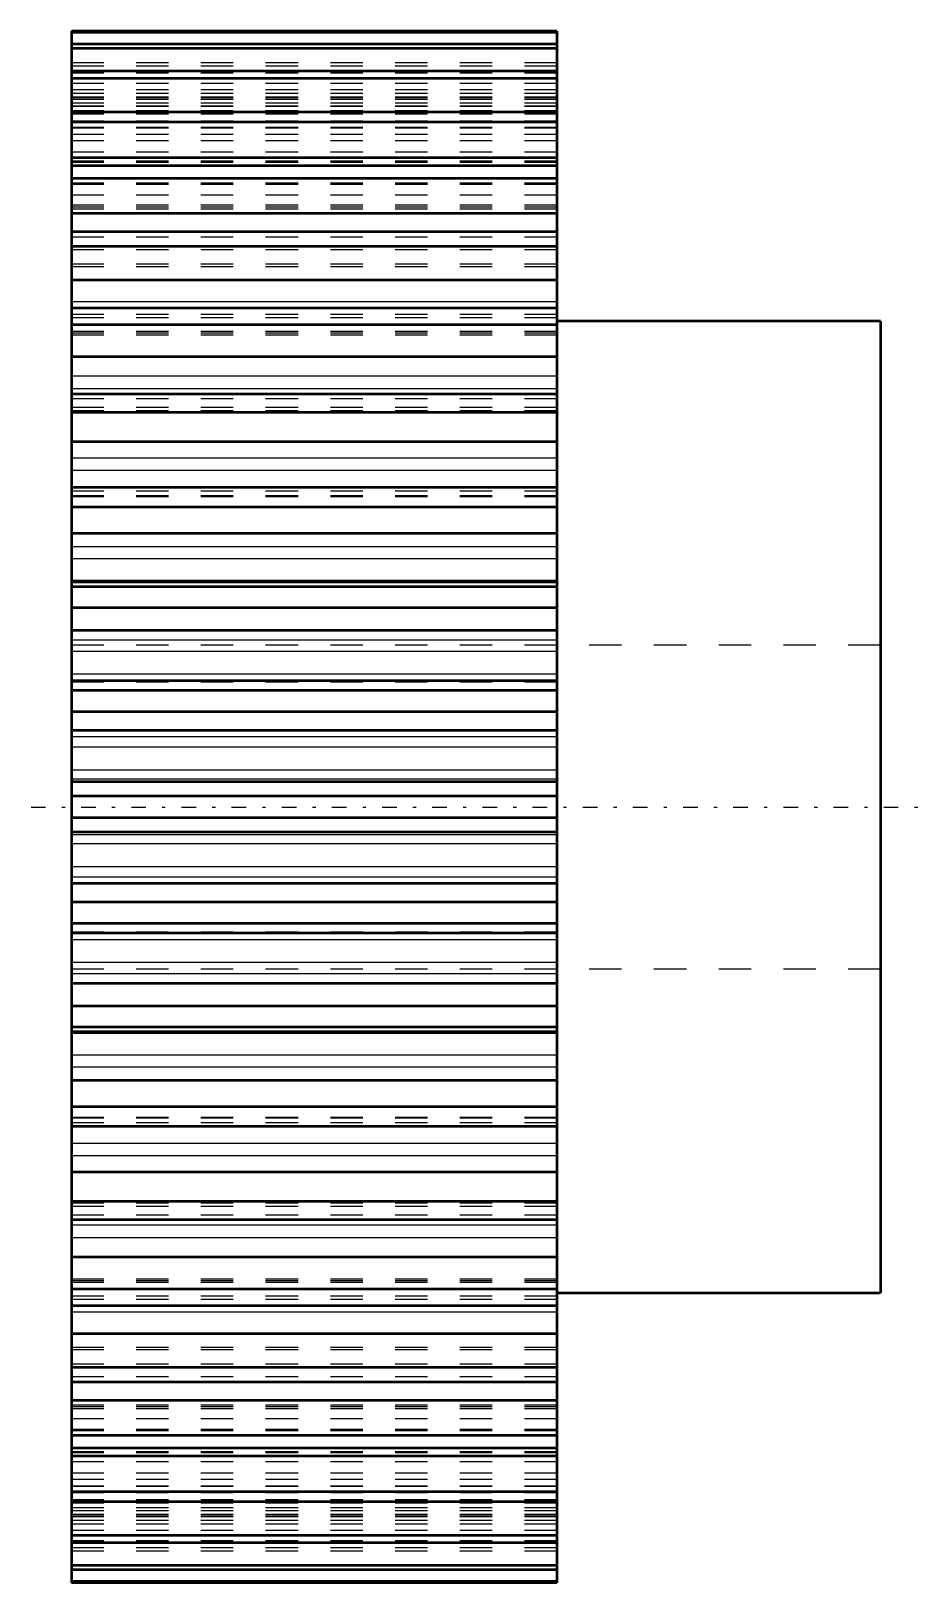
# Model space of a CAD drawing. Header units: millimetres. Extents: x -1.2 to 26.2, y -24 to 24.
import ezdxf

# ---------------------------------------------------------------- set-up
doc = ezdxf.new("R2010")
doc.units = ezdxf.units.MM
doc.linetypes.add('Center', pattern=[1.5, 0.45, -0.5, 0.05, -0.5])
doc.linetypes.add('Dashed', pattern=[2, 1, -1])
for name, color, linetype, lineweight in [('AM_0', 7, 'Continuous', 50), ('AM_4', 3, 'Continuous', 25), ('AM_7', 7, 'Center', 25), ('AM_9', 6, 'Dashed', 25)]:
    doc.layers.add(name, color=color, linetype=linetype, lineweight=lineweight)

msp = doc.modelspace()

# ---------------------------------------------------------------- linework, layer by layer
at = {"layer": 'AM_0'}
for p, q in [((15, 23.964), (0, 23.964)), ((0, 23.964), (0, -23.964)), ((15, 23.964), (15, -23.964)), ((15, 23.919), (0, 23.919)), ((15, 23.564), (0, 23.564)), ((15, 23.428), (0, 23.428)), ((15, 22.724), (0, 22.724)), ((15, 22.5), (0, 22.5)), ((15, 21.461), (0, 21.461)), ((15, 21.154), (0, 21.154)), ((15, 20.053), (0, 20.053)), ((15, 19.798), (0, 19.798)), ((15, 19.413), (0, 19.413)), ((15, 18.333), (0, 18.333)), ((15, 17.766), (0, 17.766)), ((15, 17.311), (0, 17.311)), ((15, 16.271), (0, 16.271)), ((15, 15.403), (0, 15.403)), ((15, 14.886), (0, 14.886)), ((25, 15), (15, 15)), ((25, 15), (25, -15)), ((15, 13.906), (0, 13.906)), ((15, 12.754), (0, 12.754)), ((15, 12.184), (0, 12.184)), ((15, 11.281), (0, 11.281)), ((15, 9.869), (0, 9.869)), ((15, 9.867), (0, 9.867)), ((15, 9.255), (0, 9.255)), ((15, 8.447), (0, 8.447)), ((15, 6.948), (0, 6.948)), ((15, 6.796), (0, 6.796)), ((15, 6.153), (0, 6.153)), ((15, 5.456), (0, 5.456)), ((15, 3.898), (0, 3.898)), ((15, 3.598), (0, 3.598)), ((15, 2.937), (0, 2.937)), ((15, 2.362), (0, 2.362)), ((15, 0.775), (0, 0.775)), ((15, 0.334), (0, 0.334)), ((15, -0.334), (0, -0.334)), ((15, -0.775), (0, -0.775)), ((15, -2.362), (0, -2.362)), ((15, -2.937), (0, -2.937)), ((15, -3.598), (0, -3.598)), ((15, -3.898), (0, -3.898)), ((15, -5.456), (0, -5.456)), ((15, -6.153), (0, -6.153)), ((15, -6.796), (0, -6.796)), ((15, -6.948), (0, -6.948)), ((15, -8.447), (0, -8.447)), ((15, -9.255), (0, -9.255)), ((15, -9.867), (0, -9.867)), ((15, -9.869), (0, -9.869)), ((15, -11.281), (0, -11.281)), ((15, -12.184), (0, -12.184)), ((15, -12.754), (0, -12.754)), ((15, -13.906), (0, -13.906)), ((15, -14.886), (0, -14.886)), ((15, -15), (25, -15)), ((15, -15.403), (0, -15.403)), ((15, -16.271), (0, -16.271)), ((15, -17.311), (0, -17.311)), ((15, -17.766), (0, -17.766)), ((15, -18.333), (0, -18.333)), ((15, -19.413), (0, -19.413)), ((15, -19.798), (0, -19.798)), ((15, -20.053), (0, -20.053)), ((15, -21.154), (0, -21.154)), ((15, -21.461), (0, -21.461)), ((15, -22.5), (0, -22.5)), ((15, -22.724), (0, -22.724)), ((15, -23.428), (0, -23.428)), ((15, -23.564), (0, -23.564)), ((15, -23.919), (0, -23.919)), ((15, -23.964), (0, -23.964))]:
    msp.add_line(p, q, dxfattribs=at)
at = {"layer": 'AM_4'}
for p, q in [((15, 15.598), (0, 15.598)), ((15, 13.31), (0, 13.31)), ((15, 12.919), (0, 12.919)), ((15, 10.774), (0, 10.774)), ((15, 10.391), (0, 10.391)), ((15, 8.037), (0, 8.037)), ((15, 7.669), (0, 7.669)), ((15, 6.997), (0, 6.997)), ((15, 5.15), (0, 5.15)), ((15, 4.804), (0, 4.804)), ((15, 4.106), (0, 4.106)), ((15, 2.168), (0, 2.168)), ((15, 1.85), (0, 1.85)), ((15, 1.138), (0, 1.138)), ((15, 0.855), (0, 0.855)), ((15, -0.855), (0, -0.855)), ((15, -1.138), (0, -1.138)), ((15, -1.85), (0, -1.85)), ((15, -2.168), (0, -2.168)), ((15, -4.106), (0, -4.106)), ((15, -4.804), (0, -4.804)), ((15, -5.15), (0, -5.15)), ((15, -6.997), (0, -6.997)), ((15, -7.669), (0, -7.669)), ((15, -8.037), (0, -8.037)), ((15, -10.391), (0, -10.391)), ((15, -10.774), (0, -10.774)), ((15, -12.919), (0, -12.919)), ((15, -13.31), (0, -13.31)), ((15, -15.598), (0, -15.598))]:
    msp.add_line(p, q, dxfattribs=at)
at = {"layer": 'AM_7'}
msp.add_line((-1.25, 0), (26.25, 0), dxfattribs=at)
at = {"layer": 'AM_9'}
for p, q in [((15, 22.986), (0, 22.986)), ((15, 22.88), (0, 22.88)), ((15, 22.664), (0, 22.664)), ((15, 22.348), (0, 22.348)), ((15, 22.148), (0, 22.148)), ((15, 22.032), (0, 22.032)), ((15, 21.919), (0, 21.919)), ((15, 21.9), (0, 21.9)), ((15, 21.897), (0, 21.897)), ((15, 21.853), (0, 21.853)), ((15, 21.742), (0, 21.742)), ((15, 21.645), (0, 21.645)), ((0, 21.641), (15, 21.641)), ((15, 21.504), (0, 21.504)), ((15, 21.4), (0, 21.4)), ((15, 21.181), (0, 21.181)), ((15, 21.15), (0, 21.15)), ((15, 20.989), (0, 20.989)), ((0, 20.976), (15, 20.976)), ((15, 20.766), (0, 20.766)), ((15, 20.577), (0, 20.577)), ((15, 20.226), (0, 20.226)), ((15, 20.053), (0, 20.053)), ((15, 19.942), (0, 19.942)), ((0, 19.915), (15, 19.915)), ((15, 19.266), (0, 19.266)), ((15, 19.227), (0, 19.227)), ((15, 18.895), (0, 18.895)), ((15, 18.582), (0, 18.582)), ((15, 18.524), (0, 18.524)), ((0, 18.478), (15, 18.478)), ((15, 17.596), (0, 17.596)), ((15, 17.329), (0, 17.329)), ((15, 17.211), (0, 17.211)), ((15, 16.766), (0, 16.766)), ((15, 16.761), (0, 16.761)), ((0, 16.69), (15, 16.69)), ((15, 15.207), (0, 15.207)), ((15, 15.108), (0, 15.108)), ((15, 14.685), (0, 14.685)), ((15, 14.637), (0, 14.637)), ((0, 14.586), (15, 14.586)), ((15, 12.606), (0, 12.606)), ((15, 12.336), (0, 12.336)), ((15, 12.235), (0, 12.235)), ((0, 12.205), (15, 12.205)), ((15, 9.757), (0, 9.757)), ((15, 9.606), (0, 9.606)), ((0, 9.591), (15, 9.591)), ((15, 6.797), (0, 6.797)), ((0, 6.793), (15, 6.793)), ((25, 5), (0, 5)), ((15, 3.862), (0, 3.862)), ((0, 3.862), (15, 3.862)), ((15, -3.862), (0, -3.862)), ((15, -3.862), (0, -3.862)), ((0, -5), (25, -5)), ((15, -6.793), (0, -6.793)), ((15, -6.797), (0, -6.797)), ((15, -9.591), (0, -9.591)), ((15, -9.606), (0, -9.606)), ((15, -9.757), (0, -9.757)), ((15, -12.205), (0, -12.205)), ((15, -12.235), (0, -12.235)), ((15, -12.336), (0, -12.336)), ((15, -12.606), (0, -12.606)), ((15, -14.586), (0, -14.586)), ((15, -14.637), (0, -14.637)), ((15, -14.685), (0, -14.685)), ((15, -15.108), (0, -15.108)), ((15, -15.207), (0, -15.207)), ((15, -16.69), (0, -16.69)), ((15, -16.761), (0, -16.761)), ((15, -16.766), (0, -16.766)), ((15, -17.211), (0, -17.211)), ((15, -17.329), (0, -17.329)), ((15, -17.596), (0, -17.596)), ((15, -18.478), (0, -18.478)), ((15, -18.524), (0, -18.524)), ((15, -18.582), (0, -18.582)), ((15, -18.895), (0, -18.895)), ((15, -19.227), (0, -19.227)), ((15, -19.266), (0, -19.266)), ((15, -19.915), (0, -19.915)), ((15, -19.942), (0, -19.942)), ((15, -20.053), (0, -20.053)), ((15, -20.226), (0, -20.226)), ((15, -20.577), (0, -20.577)), ((15, -20.766), (0, -20.766)), ((15, -20.976), (0, -20.976)), ((15, -20.989), (0, -20.989)), ((15, -21.15), (0, -21.15)), ((15, -21.181), (0, -21.181)), ((15, -21.4), (0, -21.4)), ((15, -21.504), (0, -21.504)), ((15, -21.641), (0, -21.641)), ((15, -21.645), (0, -21.645)), ((15, -21.742), (0, -21.742)), ((15, -21.853), (0, -21.853)), ((15, -21.897), (0, -21.897)), ((0, -21.9), (15, -21.9)), ((15, -21.919), (0, -21.919)), ((15, -22.032), (0, -22.032)), ((15, -22.148), (0, -22.148)), ((15, -22.348), (0, -22.348)), ((15, -22.664), (0, -22.664)), ((15, -22.88), (0, -22.88)), ((15, -22.986), (0, -22.986))]:
    msp.add_line(p, q, dxfattribs=at)

doc.saveas('drawing.dxf')
